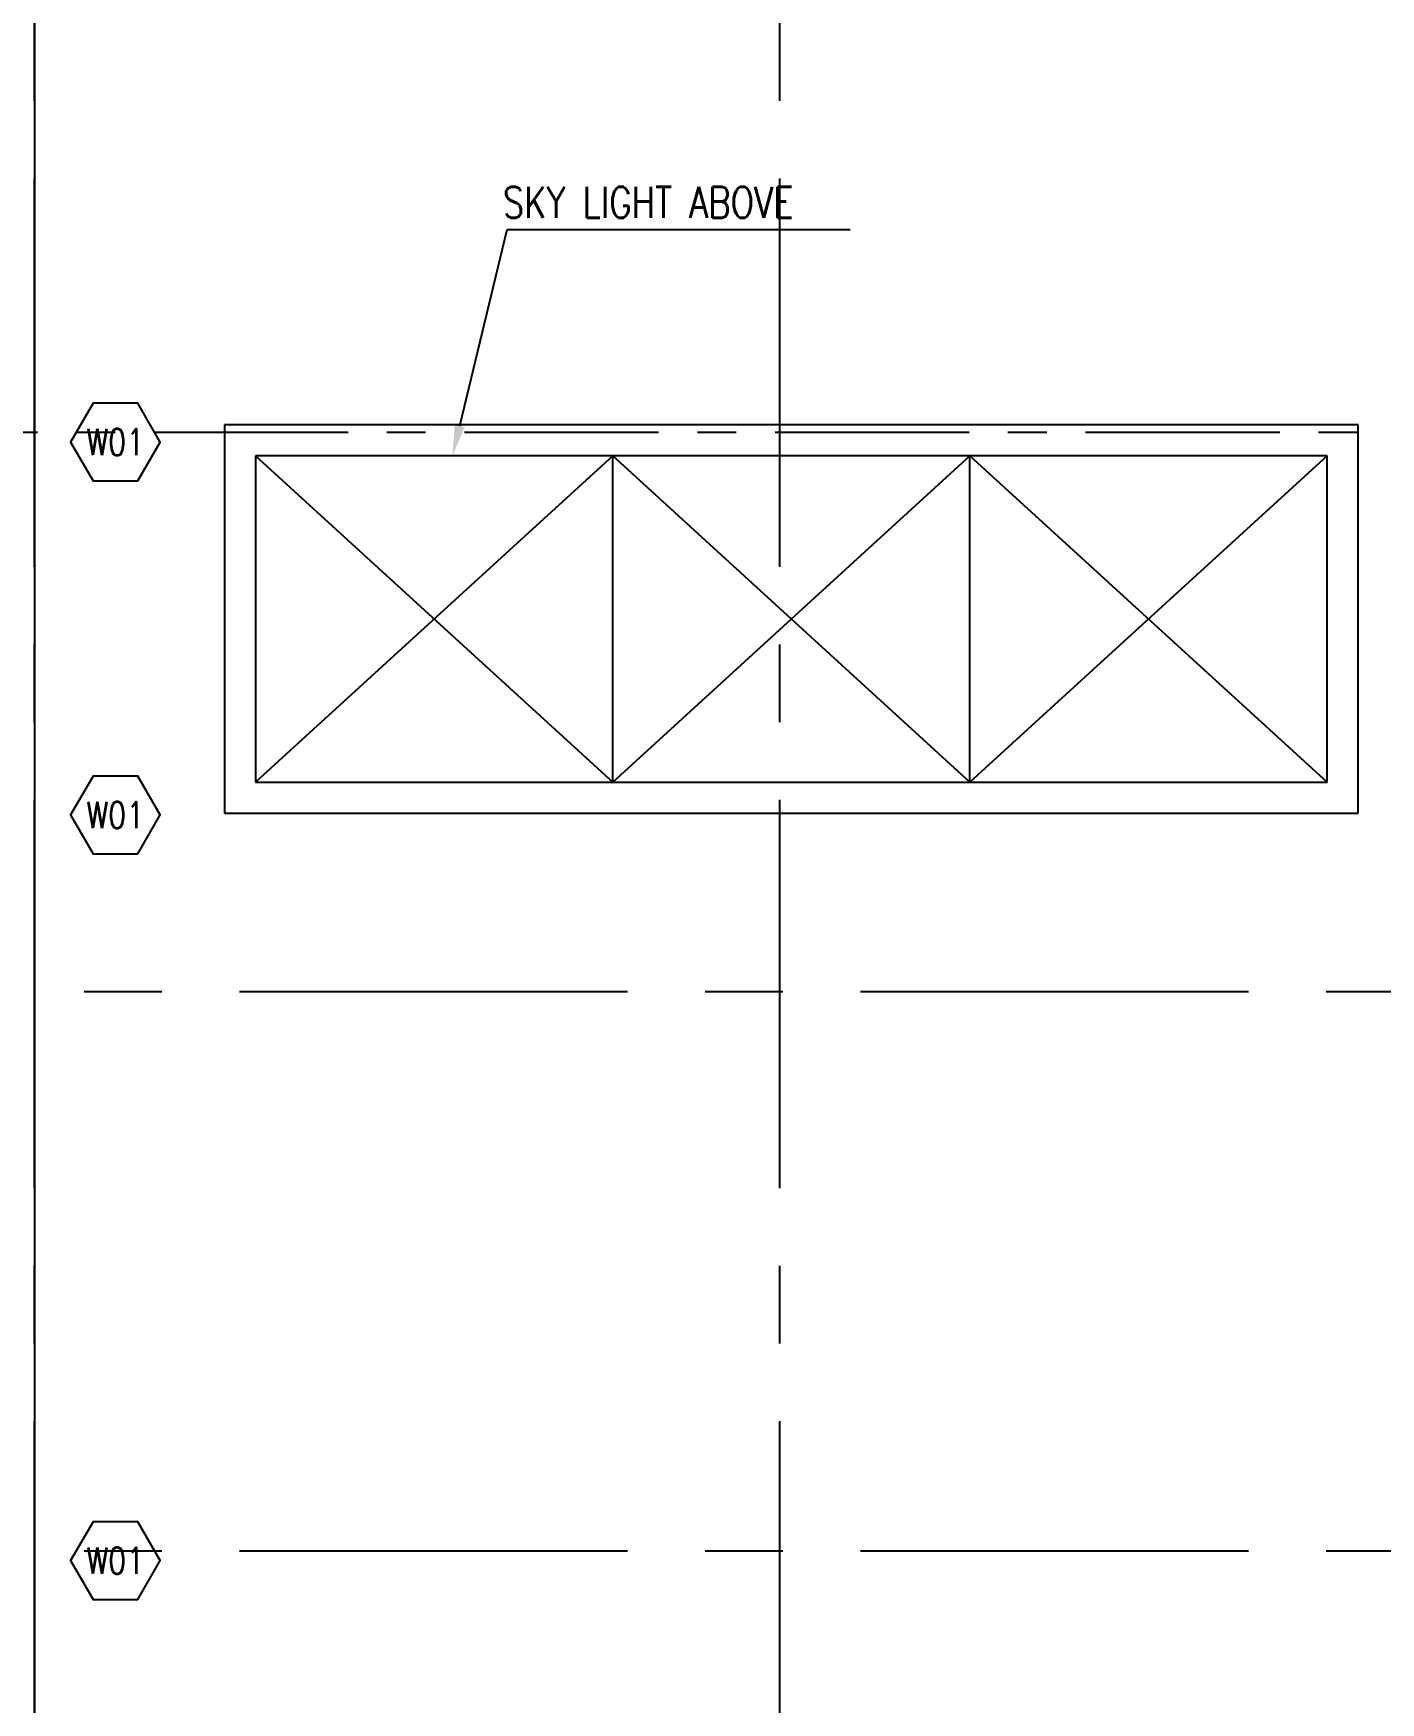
# Model space of a CAD drawing. Extents: x 88852.7 to 88945.7, y 39921.6 to 40001.1.
# Drawn here: x 88893.18 to 88901.86, y 39938.3 to 39949.05 of the extents above; entities that cross this region are included whole.
import ezdxf
from ezdxf.enums import TextEntityAlignment as Align

# ---------------------------------------------------------------- set-up
doc = ezdxf.new("R2010")
doc.units = 0
doc.header["$MEASUREMENT"] = 0
doc.linetypes.add('CENTER', pattern=[2, 1.25, -0.25, 0.25, -0.25])
doc.linetypes.add('CENTERX2', pattern=[4, 2.5, -0.5, 0.5, -0.5])
for name, color, linetype in [('AXES', 11, 'CENTERX2'), ('AXES1', 11, 'CENTER'), ('RM-IND', 7, 'CONTINUOUS'), ('RM-NAME', 2, 'CONTINUOUS'), ('ROOF', 7, 'CONTINUOUS'), ('SkyLight', 7, 'CONTINUOUS'), ('WIN-BOX', 3, 'CONTINUOUS'), ('WIN-NO', 5, 'CONTINUOUS')]:
    doc.layers.add(name, color=color, linetype=linetype)
doc.styles.add('ROMANS', font='ROMANS.shx', dxfattribs={"width": 0.6})

# ---------------------------------------------------------------- blocks, each defined once
blk = doc.blocks.new('WW1')
at = {"layer": 'WIN-BOX'}
blk.add_lwpolyline([(144, -250), (289, 0), (144, 250), (-144, 250), (-289, 0), (-144, -250)], close=True, dxfattribs=at)
at = {"layer": 'WIN-NO', "style": 'ROMANS', "width": 0.8}
blk.add_attdef('W00', text='', height=170, dxfattribs=at).set_placement((0, 0), align=Align.MIDDLE)

msp = doc.modelspace()

# ---------------------------------------------------------------- linework, layer by layer
at = {"layer": 'AXES'}
for p, q in [((88897.9903, 39921.6153), (88897.9903, 40000.4279)), ((88893.1903, 39921.6153), (88893.1903, 40000.0779)), ((88945.0103, 39942.8796), (88876.9703, 39942.8796)), ((88945.0103, 39939.2796), (88876.9703, 39939.2796))]:
    msp.add_line(p, q, dxfattribs=at)
at = {"layer": 'AXES1'}
msp.add_line((88935.2103, 39946.4796), (88876.9703, 39946.4796), dxfattribs=at)
msp.add_line((88935.2103, 39946.4796), (88876.9703, 39946.4796), dxfattribs=at)
at = {"layer": 'RM-IND'}
for p, q in [((88895.9295, 39946.524), (88896.2346, 39947.7868)), ((88896.2346, 39947.7868), (88898.4437, 39947.7868))]:
    msp.add_line(p, q, dxfattribs=at)
msp.add_solid([(88895.9619, 39946.5161), (88895.8971, 39946.5318), (88895.8826, 39946.3296)], dxfattribs=at)
at = {"layer": 'ROOF'}
msp.add_line((88893.1903, 39949.7296), (88893.1903, 39936.0796), dxfattribs=at)
at = {"layer": 'SkyLight'}
for p, q in [((88894.4153, 39946.5296), (88894.4153, 39944.0296)), ((88901.7153, 39946.5296), (88894.4153, 39946.5296)), ((88901.7153, 39944.0296), (88901.7153, 39946.5296)), ((88894.6153, 39946.3296), (88896.9153, 39944.2296)), ((88896.9153, 39946.3296), (88894.6153, 39944.2296)), ((88894.6153, 39946.3296), (88894.6153, 39944.2296)), ((88901.5153, 39946.3296), (88894.6153, 39946.3296)), ((88896.9153, 39944.2296), (88896.9153, 39946.3296)), ((88896.9153, 39944.2296), (88896.9153, 39946.3296)), ((88896.9153, 39944.2296), (88899.2153, 39946.3296)), ((88899.2153, 39944.2296), (88896.9153, 39946.3296)), ((88899.2153, 39944.2296), (88899.2153, 39946.3296)), ((88899.2153, 39944.2296), (88899.2153, 39946.3296)), ((88899.2153, 39946.3296), (88901.5153, 39944.2296)), ((88901.5153, 39946.3296), (88899.2153, 39944.2296)), ((88901.5153, 39944.2296), (88901.5153, 39946.3296)), ((88894.6153, 39944.2296), (88901.5153, 39944.2296)), ((88894.4153, 39944.0296), (88901.7153, 39944.0296))]:
    msp.add_line(p, q, dxfattribs=at)

# ---------------------------------------------------------------- block references
at = {"layer": 'WIN-NO', "xscale": 0.001, "yscale": 0.001, "zscale": 0.001}
for p in [(88893.7122, 39946.4183), (88893.7122, 39944.0183), (88893.7122, 39939.2183)]:
    msp.add_blockref('WW1', p, dxfattribs=at).add_auto_attribs({'W00': 'W01'})

# ---------------------------------------------------------------- texts
at = {"layer": 'RM-NAME', "style": 'ROMANS', "width": 0.8}
msp.add_text('SKY LIGHT ABOVE', height=0.2, dxfattribs=at).set_placement((88896.2075, 39947.9618), align=Align.MIDDLE_LEFT)

doc.saveas('drawing.dxf')
